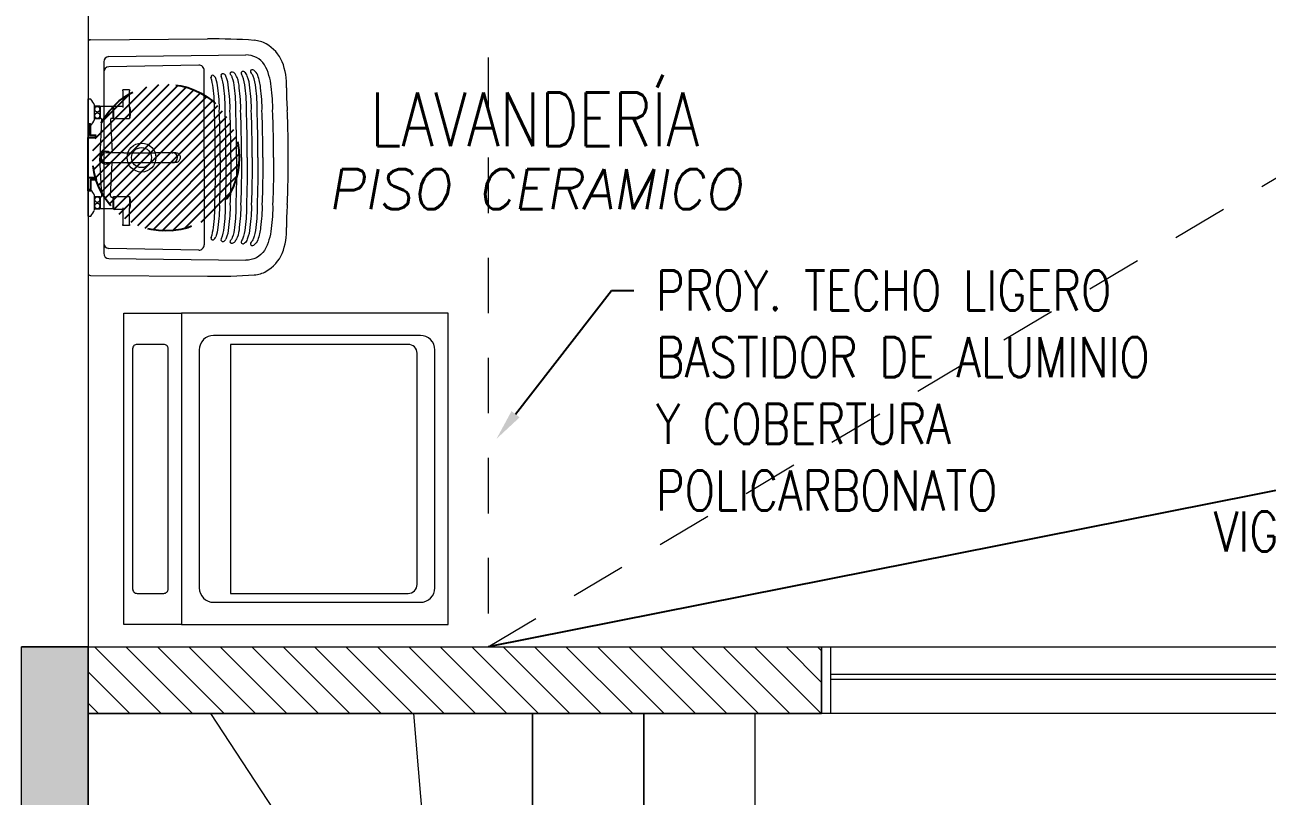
# Model space of a CAD drawing. Header units: millimetres. Extents: x -3 to 53, y -110 to 39.
# Drawn here: x 39.558 to 42.353, y -44.818 to -43.084 of the extents above; entities that cross this region are included whole.
import ezdxf
from ezdxf import colors
from ezdxf.entities.mleader import LeaderData, LeaderLine
from ezdxf.enums import TextEntityAlignment as Align
from ezdxf.math import Vec2, Vec3

# ---------------------------------------------------------------- set-up
doc = ezdxf.new("R2010")
doc.units = ezdxf.units.MM
doc.set_wipeout_variables(frame=1)
doc.linetypes.add('HIDDEN2', pattern=[0.1875, 0.125, -0.0625])
for name, color, linetype in [('A-BARANDAS', 8, 'Continuous'), ('A-COCINAS-LAV', 8, 'Continuous'), ('A-EST HATCH', 8, 'Continuous'), ('A-EST PLACAS', 8, 'Continuous'), ('A-EST VIGAS', 8, 'HIDDEN2'), ('A-HATCH', 8, 'Continuous'), ('A-LINEAS', 8, 'Continuous'), ('A-MURO BAJO', 8, 'Continuous'), ('A-MURO_P14', 8, 'Continuous'), ('A-PROYECCIONES', 8, 'HIDDEN2'), ('A-TEXTO-ACABADO PISO', 8, 'Continuous'), ('A-TEXTO-INDICACIONES', 8, 'Continuous'), ('DLP_MOBILIARIO', 8, 'Continuous'), ('DLP_MOBILIARIO FIJO', 8, 'Continuous'), ('DLP_TEXTO AMBIENTE', 8, 'Continuous')]:
    doc.layers.add(name, color=color, linetype=linetype)
doc.layers.add('A-MUROS', color=8, linetype='Continuous', lineweight=30)
doc.layers.add('DLP_MURO ALTO', color=8, linetype='Continuous', lineweight=20)
doc.styles.add('ROMANS', font='ROMANS.shx', dxfattribs={"oblique": 10})
doc.styles.add('TXT_COTAS', font='romans.shx', dxfattribs={"width": 0.8})

# ---------------------------------------------------------------- blocks, each defined once
blk = doc.blocks.new('EST.P11')
at = {"layer": 'A-EST HATCH', "lineweight": 0}
h = blk.add_hatch(color=8, dxfattribs=at)
h.dxf.hatch_style = 1
h.paths.add_polyline_path([(10.5, -2.74), (10.5, 3.375), (12.15, 3.375), (12.15, 3.525), (10.35, 3.525), (10.35, 2.65), (8.85, 2.65), (8.85, 3.15), (8.7, 3.15), (8.7, 2.5), (10.35, 2.5), (10.35, -2.74)])
h.paths.add_polyline_path([(18.45, 7.325), (20.05, 7.325), (20.05, 10.425), (18.85, 10.425), (18.85, 10.575), (20.2, 10.575), (20.2, 7.175), (18.45, 7.175)])
h.paths.add_polyline_path([(17.65, 10.575), (17.5, 10.575), (17.5, 7.175), (17.65, 7.175)])
h.paths.add_polyline_path([(11.85, 11.05), (11.85, 10.9), (12, 10.9), (12, 7.825), (12.15, 7.825), (12.15, 11.05)])
h.paths.add_polyline_path([(22.45, 4.725), (13.05, 4.725), (13.05, 4.875), (16.6, 4.875), (16.6, 6.275), (16.8, 6.275), (16.8, 4.875), (19.7, 4.875), (19.7, 6.275), (19.85, 6.275), (19.85, 4.875), (22.25, 4.875), (22.25, 6.125), (20.6, 6.125), (20.6, 6.275), (22.875, 6.275), (22.875, 6.125), (22.45, 6.125)])
h.paths.add_polyline_path([(15.1, 10.425), (15.1, 7.325), (16.7, 7.325), (16.7, 7.175), (14.95, 7.175), (14.95, 10.575), (16.3, 10.575), (16.3, 10.425)])
h.paths.add_polyline_path([(10.35, 5.75), (8.7, 5.75), (8.7, 5.1), (8.85, 5.1), (8.85, 5.6), (10.35, 5.6), (10.35, 4.725), (12.15, 4.725), (12.15, 4.875), (10.5, 4.875), (10.5, 10.99), (10.35, 10.99)])
h.paths.add_polyline_path([(5.85, 10.9), (5.25, 10.9), (5.25, 11.05), (6, 11.05), (6, 7.65), (4.85, 7.65), (4.85, 7.8), (5.85, 7.8)])
h.paths.add_polyline_path([(4.05, 11.05), (4.05, 7.65), (3.9, 7.65), (3.9, 11.05)])
h.paths.add_polyline_path([(3.1, 7.8), (1.5, 7.8), (1.5, 10.9), (2.7, 10.9), (2.7, 11.05), (1.35, 11.05), (1.35, 7.65), (3.1, 7.65)])
h.paths.add_polyline_path([(4.05, -2.8), (4.05, 0.6), (3.9, 0.6), (3.9, -2.8)])
h.paths.add_polyline_path([(3.1, 0.45), (1.5, 0.45), (1.5, -2.65), (2.7, -2.65), (2.7, -2.8), (1.35, -2.8), (1.35, 0.6), (3.1, 0.6)])
h.paths.add_polyline_path([(8.7, -0.35), (8.85, -0.35), (8.85, -2.65), (9, -2.65), (9, -2.8), (8.7, -2.8)])
h.paths.add_polyline_path([(18.45, 0.925), (20.05, 0.925), (20.05, -2.175), (18.85, -2.175), (18.85, -2.325), (20.2, -2.325), (20.2, 1.075), (18.45, 1.075)])
h.paths.add_polyline_path([(17.65, -2.325), (17.5, -2.325), (17.5, 1.075), (17.65, 1.075)])
h.paths.add_polyline_path([(12.15, -2.8), (11.85, -2.8), (11.85, -2.65), (12, -2.65), (12, 0.425), (12.15, 0.425)])
h.paths.add_polyline_path([(15.1, -2.175), (15.1, 0.925), (16.7, 0.925), (16.7, 1.075), (14.95, 1.075), (14.95, -2.325), (16.3, -2.325), (16.3, -2.175)])
h.paths.add_polyline_path([(6, -2.8), (6, 0.6), (4.85, 0.6), (4.85, 0.45), (5.85, 0.45), (5.85, -2.65), (5.25, -2.65), (5.25, -2.8)])
h.paths.add_polyline_path([(3.0968, 5.55), (2.95, 5.55), (2.95, 6.75), (5.1, 6.75), (5.1, 6.6), (4.65, 6.6), (4.65, 5), (4.45, 5), (4.45, 6.6), (3.1, 6.6), (3.1, 5.55)], flags=17)
h.paths.add_polyline_path([(3.0968, 2.7), (2.95, 2.7), (2.95, 1.5), (5.1, 1.5), (5.1, 1.65), (4.65, 1.65), (4.65, 3.25), (4.45, 3.25), (4.45, 1.65), (3.1, 1.65), (3.1, 2.7)], flags=17)
h.paths.add_polyline_path([(8.8501, 4.2), (6, 4.2), (6, 6.75), (5.85, 6.75), (5.85, 4.2), (3.1, 4.2), (3.1, 4.8), (2.95, 4.8), (2.95, 4.2), (0.15, 4.2), (0.15, 8.25), (0, 8.25), (0, 0), (0.15, 0), (0.15, 4.05), (2.95, 4.05), (2.95, 3.45), (3.1, 3.45), (3.1, 4.05), (5.85, 4.05), (5.85, 1.5), (6, 1.5), (6, 4.05), (8.8501, 4.05)])
h.paths.add_polyline_path([(8.7, 11.05), (8.7, 8.6), (8.85, 8.6), (8.85, 10.9), (9, 10.9), (9, 11.05)])
h.paths.add_polyline_path([(22.9, 4.725), (25, 4.725), (25, 4.875), (23.05, 4.875), (23.05, 8.575), (25, 8.575), (25, 8.725), (23.05, 8.725), (23.05, 10.575), (22.2, 10.575), (22.2, 10.425), (22.9, 10.425)])
h.paths.add_polyline_path([(26.7, 4.725), (26.85, 4.725), (26.85, 8.725), (26.7, 8.725)])
h.paths.add_polyline_path([(47.1, 1.5), (45.2, 1.5), (45.2, 1.65), (46.95, 1.65), (46.95, 4.05), (41.1999, 4.05), (41.1999, 4.2), (46.95, 4.2), (46.95, 6.6), (45.2, 6.6), (45.2, 6.75), (47.1, 6.75)])
h.paths.add_polyline_path([(24.05, 3.525), (25.9, 3.525), (25.9, 3.375), (24.05, 3.375)], flags=17)
h.paths.add_polyline_path([(21.05, 1.975), (21.05, 2.125), (22.85, 2.125), (22.85, 3.375), (20.3, 3.375), (20.3, 1.975), (20.15, 1.975), (20.15, 3.375), (16.8, 3.375), (16.8, 1.975), (16.6, 1.975), (16.6, 3.375), (13.05, 3.375), (13.05, 3.525), (23.05, 3.525), (23.05, 1.975)])
h.paths.add_polyline_path([(23.05, 1.95), (23.05, -1.775), (26.7, -1.775), (26.7, 0.875), (24.35, 0.875), (24.35, 1.425), (24.05, 1.425), (24.05, 1.575), (24.5, 1.575), (24.5, 1.025), (26.7, 1.025), (26.7, 3.525), (26.85, 3.525), (26.85, -1.925), (23.05, -1.925), (23.05, -2.325), (22.2, -2.325), (22.2, -2.175), (22.9, -2.175), (22.9, 1.95)])
h.paths.add_polyline_path([(43.75, 7.8), (45.35, 7.8), (45.35, 7.6), (43.75, 7.6)])
h.paths.add_polyline_path([(43.75, 0.65), (45.35, 0.65), (45.35, 0.45), (43.75, 0.45)])
h.paths.add_polyline_path([(30.85, 2.375), (30.85, 3.525), (29.75, 3.525), (29.75, 2.375), (29.9, 2.375), (29.9, 3.375), (30.75, 3.375), (30.75, 2.375)])
h.paths.add_polyline_path([(39.5497, 4.875), (39.5497, 4.725), (39.7, 4.725), (39.7, 5.6), (41.1999, 5.6), (41.1999, 5.1009), (41.35, 5.1009), (41.35, 5.75), (39.7, 5.75), (39.7, 7.75), (39.55, 7.75), (39.55, 4.875)])
edge = h.paths.add_edge_path()
edge.add_line((30.85, 4.725), (30.85, 4.875))
edge.add_line((30.85, 4.875), (30.85, 5.875))
edge.add_line((30.85, 5.875), (30.75, 5.875))
edge.add_line((30.75, 5.875), (30.75, 4.875))
edge.add_line((30.75, 4.875), (30.35, 4.875))
edge.add_line((30.35, 4.875), (30.35, 5.875))
edge.add_line((30.35, 5.875), (30.2, 5.875))
edge.add_line((30.2, 5.875), (30.2, 4.725))
edge.add_line((30.2, 4.725), (30.85, 4.725))
h.paths.add_polyline_path([(33.45, 5.55), (33.45, 4.95), (33.25, 4.95), (33.25, 5.55), (33.3, 5.55), (33.3, 7.7501), (33.45, 7.7501)])
h.paths.add_polyline_path([(33.45, 2.7), (33.45, 3.3), (33.25, 3.3), (33.25, 2.7), (33.3, 2.7), (33.3, 0.4999), (33.45, 0.4999)])
at = {"layer": 'A-EST PLACAS', "color": 8, "lineweight": 0}
blk.add_lwpolyline([(39.5497, 4.725), (39.55, 7.75), (39.7, 7.75), (39.7, 5.75), (41.35, 5.75), (41.35, 5.1009), (41.35, 5.1009), (41.1999, 5.1009), (41.1999, 5.6), (39.7, 5.6), (39.7, 4.725), (39.5497, 4.725)], dxfattribs=at)
at = {"layer": 'A-EST VIGAS', "color": 8, "lineweight": 0}
for p, q in [((39.7, 7.75), (43.75, 7.7501)), ((43.75, 7.6), (39.7, 7.6))]:
    blk.add_line(p, q, dxfattribs=at)
blk = doc.blocks.new('IISS P11')
at = {"color": 8}
blk.add_line((46.625, -1.8375), (39.25, -3.3), dxfattribs=at)
blk = doc.blocks.new('TEXTO AMBIENTES P11')
at = {"layer": 'A-TEXTO-ACABADO PISO', "color": 8, "lineweight": 0, "insert": (39.3546, -2.2259, 0), "char_height": 0.09, "attachment_point": 2, "style": 'ROMANS'}
blk.add_mtext_dynamic_manual_height_columns('PISO CERAMICO', width=1.20225, gutter_width=12.5, heights=[0], dxfattribs=at)
at = {"layer": 'DLP_TEXTO AMBIENTE', "color": 8, "lineweight": 0, "style": 'ROMANS', "width": 0.8}
blk.add_text('LAVANDERÍA', height=0.12, dxfattribs=at).set_placement((39.3546, -2.1739), align=Align.CENTER)
blk = doc.blocks.new('Duplex-1204')
at = {"layer": 'A-MUROS', "color": 8, "lineweight": 0}
blk.add_line((12.7, -2.8249), (12.55, -2.8249), dxfattribs=at)
blk = doc.blocks.new('LAV-AMAZ-LAV_01')
at = {"color": 8, "lineweight": 0}
blk.add_wipeout([(0.26, 0), (0.2622, -0.0005), (0.2636, -0.0015), (0.2646, -0.0029), (0.265, -0.005), (0.2669, -0.2686), (0.2669, -0.2806), (0.2668, -0.3016), (0.2663, -0.3212), (0.2658, -0.3369), (0.2649, -0.3544), (0.2637, -0.3738), (0.2622, -0.3835), (0.2599, -0.3912), (0.256, -0.3998), (0.2526, -0.4053), (0.248, -0.4118), (0.2384, -0.4219), (0.2336, -0.426), (0.2274, -0.4303), (0.2218, -0.4337), (0.2153, -0.4368), (0.2095, -0.4389), (0.2006, -0.4416), (0.191, -0.4437), (0.1829, -0.445), (0.1696, -0.4461), (0.165, -0.4462), (0.1572, -0.4459), (0.1314, -0.4466), (0.1057, -0.4481), (0.0834, -0.4489), (0.0611, -0.4495), (0.0413, -0.4498), (0.0031, -0.45), (-0.0305, -0.4499), (-0.0611, -0.4495), (-0.0834, -0.4489), (-0.1057, -0.4481), (-0.1314, -0.4466), (-0.1572, -0.4459), (-0.165, -0.4462), (-0.1772, -0.4456), (-0.1867, -0.4445), (-0.1955, -0.4428), (-0.2037, -0.4407), (-0.2104, -0.4386), (-0.2153, -0.4368), (-0.223, -0.433), (-0.231, -0.4279), (-0.2384, -0.4219), (-0.245, -0.4153), (-0.2509, -0.4079), (-0.2556, -0.4005), (-0.2593, -0.3928), (-0.2612, -0.3876), (-0.2627, -0.3815), (-0.2637, -0.3738), (-0.2647, -0.3576), (-0.2655, -0.3419), (-0.2661, -0.3284), (-0.2663, -0.3212), (-0.2667, -0.3081), (-0.2669, -0.2902), (-0.2669, -0.2686), (-0.2665, -0.2127), (-0.266, -0.1368), (-0.265, -0.005), (-0.2647, -0.0032), (-0.2636, -0.0015), (-0.2621, -0.0004), (-0.26, 0)], dxfattribs=at)
for p, q in [((0.26, 0), (-0.26, 0)), ((-0.1318, 0), (-0.0713, 0)), ((-0.1318, 0), (-0.1318, -0.0048)), ((-0.0713, 0), (-0.0713, -0.0048)), ((0.0714, 0), (0.1319, 0)), ((0.0714, 0), (0.0714, -0.0048)), ((0.1319, 0), (0.1319, -0.0048)), ((-0.265, -0.005), (-0.2669, -0.2686)), ((-0.1178, -0.0145), (-0.0853, -0.0145)), ((-0.0875, -0.0265), (-0.1157, -0.0265)), ((-0.1141, -0.0265), (-0.1146, -0.027)), ((-0.0886, -0.027), (-0.1146, -0.027)), ((-0.1146, -0.027), (-0.1146, -0.056)), ((-0.0891, -0.0265), (-0.0886, -0.027)), ((-0.0886, -0.027), (-0.0886, -0.0285)), ((-0.0865, -0.0305), (-0.0015, -0.0262)), ((0.086, -0.0304), (0.0015, -0.0262)), ((0.0854, -0.0145), (0.1179, -0.0145)), ((0.1157, -0.0265), (0.0875, -0.0265)), ((0.0886, -0.0265), (0.0881, -0.027)), ((0.1151, -0.027), (0.0881, -0.027)), ((0.0881, -0.0285), (0.0881, -0.027)), ((0.1146, -0.0265), (0.1151, -0.027)), ((0.1151, -0.056), (0.1151, -0.027)), ((0.265, -0.005), (0.2669, -0.2686)), ((-0.2271, -0.0469), (-0.2308, -0.3547)), ((0.2151, -0.035), (-0.2151, -0.035)), ((-0.208, -0.2488), (-0.2042, -0.0468)), ((-0.0886, -0.0525), (-0.0886, -0.056)), ((-0.0865, -0.0505), (-0.011, -0.0543)), ((-0.011, -0.0405), (-0.011, -0.0805)), ((0.011, -0.0805), (0.011, -0.0405)), ((0.086, -0.0506), (0.011, -0.0543)), ((0.0881, -0.056), (0.0881, -0.0525)), ((0.0926, -0.0379), (0.0926, -0.0379)), ((0.208, -0.2488), (0.2042, -0.0468)), ((0.2271, -0.0469), (0.2308, -0.3547)), ((-0.1526, -0.078), (-0.1501, -0.078)), ((-0.1526, -0.093), (-0.1526, -0.078)), ((-0.1242, -0.078), (-0.1501, -0.078)), ((-0.1129, -0.078), (-0.1242, -0.078)), ((-0.0876, -0.057), (-0.1156, -0.057)), ((-0.1156, -0.057), (-0.1156, -0.078)), ((-0.1146, -0.056), (-0.0886, -0.056)), ((-0.1141, -0.0565), (-0.1146, -0.056)), ((-0.0891, -0.0565), (-0.1141, -0.0565)), ((-0.0891, -0.0565), (-0.0886, -0.056)), ((-0.0876, -0.057), (-0.0876, -0.093)), ((-0.011, -0.0805), (-0.011, -0.1514)), ((0.011, -0.0805), (0.011, -0.1514)), ((0.1156, -0.057), (0.0876, -0.057)), ((0.0876, -0.057), (0.0876, -0.093)), ((0.0881, -0.056), (0.1151, -0.056)), ((0.0886, -0.0565), (0.0881, -0.056)), ((0.1146, -0.0565), (0.0886, -0.0565)), ((0.0896, -0.0565), (0.0896, -0.057)), ((0.1242, -0.078), (0.1129, -0.078)), ((0.1136, -0.0565), (0.1136, -0.057)), ((0.1146, -0.0565), (0.1151, -0.056)), ((0.1156, -0.057), (0.1156, -0.078)), ((0.1501, -0.078), (0.1242, -0.078)), ((0.1501, -0.078), (0.1526, -0.078)), ((0.1526, -0.093), (0.1526, -0.078)), ((-0.1501, -0.093), (-0.1526, -0.093)), ((-0.1501, -0.093), (-0.1242, -0.093)), ((-0.1242, -0.093), (-0.1129, -0.093)), ((-0.1137, -0.093), (-0.1137, -0.0932)), ((-0.0876, -0.093), (-0.1129, -0.093)), ((-0.1031, -0.0954), (-0.1001, -0.0954)), ((-0.0895, -0.093), (-0.0895, -0.0932)), ((0.1129, -0.093), (0.0876, -0.093)), ((0.0895, -0.093), (0.0895, -0.0932)), ((0.1001, -0.0954), (0.1031, -0.0954)), ((0.1129, -0.093), (0.1242, -0.093)), ((0.1137, -0.093), (0.1137, -0.0932)), ((0.1242, -0.093), (0.1501, -0.093)), ((0.1526, -0.093), (0.1501, -0.093)), ((-0.011, -0.1514), (-0.011, -0.1885)), ((0.011, -0.1885), (0.011, -0.1514)), ((-0.011, -0.1885), (-0.011, -0.1905)), ((-0.011, -0.1969), (-0.011, -0.1905)), ((0.011, -0.1885), (0.011, -0.1905)), ((0.011, -0.1969), (0.011, -0.1905)), ((0, -0.261), (-0.196, -0.261)), ((0, -0.261), (0.196, -0.261))]:
    blk.add_line(p, q, dxfattribs=at)
for points in [[(-0.0001, -0.286, -0.004924), (-0.06, -0.2855, -0.005443), (-0.1041, -0.2841, -0.041272), (-0.157, -0.281, -0.059773), (-0.1802, -0.2762, -0.37117)], [(0.0001, -0.286, 0.004924), (0.06, -0.2855, 0.005443), (0.1041, -0.2841, 0.041272), (0.157, -0.281, 0.059773), (0.1802, -0.2762, 0.37117)], [(-0.0001, -0.31, -0.004924), (-0.06, -0.3095, -0.005443), (-0.1041, -0.3081, -0.041272), (-0.157, -0.305, -0.066903), (-0.1829, -0.2992, -0.004021)], [(-0.0001, -0.297, -0.004924), (-0.06, -0.2965, -0.005443), (-0.1041, -0.2951, -0.041272), (-0.157, -0.292, -0.045554), (-0.1778, -0.2875)], [(0.0001, -0.297, 0.004924), (0.06, -0.2965, 0.005443), (0.1041, -0.2951, 0.041272), (0.157, -0.292, 0.045554), (0.1778, -0.2875)], [(0.0001, -0.31, 0.004924), (0.06, -0.3095, 0.005443), (0.1041, -0.3081, 0.041272), (0.157, -0.305, 0.066903), (0.1829, -0.2992, 0.004021)], [(-0.0001, -0.334, -0.004924), (-0.06, -0.3335, -0.005443), (-0.1041, -0.3321, -0.041272), (-0.157, -0.329, -0.078711), (-0.1799, -0.3243, -0.062731), (-0.1859, -0.3211, -0.37117)], [(-0.0001, -0.345, -0.004924), (-0.06, -0.3445, -0.005443), (-0.1041, -0.3431, -0.041272), (-0.157, -0.34, -0.078711), (-0.1799, -0.3353, -0.054156), (-0.1851, -0.3326, -0.37117)], [(-0.0001, -0.321, -0.004924), (-0.06, -0.3205, -0.005443), (-0.1041, -0.3191, -0.041272), (-0.157, -0.316, -0.068069), (-0.1833, -0.3101, -0.158546)], [(0.0001, -0.321, 0.004924), (0.06, -0.3205, 0.005443), (0.1041, -0.3191, 0.041272), (0.157, -0.316, 0.068069), (0.1833, -0.3101, 0.158546)], [(0.0001, -0.334, 0.004924), (0.06, -0.3335, 0.005443), (0.1041, -0.3321, 0.041272), (0.157, -0.329, 0.078711), (0.1799, -0.3243, 0.062731), (0.1859, -0.3211, 0.37117)], [(0.0001, -0.345, 0.004924), (0.06, -0.3445, 0.005443), (0.1041, -0.3431, 0.041272), (0.157, -0.34, 0.078711), (0.1799, -0.3353, 0.054156), (0.1851, -0.3326, 0.37117)], [(0, -0.417, -0.004925), (-0.0604, -0.4165, -0.00535), (-0.1043, -0.4151, -0.04023), (-0.1597, -0.4119, -0.10491), (-0.2087, -0.3967, -0.253945), (-0.2308, -0.3547, -0.253945)], [(-0.0001, -0.369, -0.004924), (-0.06, -0.3685, -0.005443), (-0.1041, -0.3671, -0.041272), (-0.157, -0.364, -0.068174), (-0.1834, -0.358, -0.157546), (-0.1925, -0.3517, -0.375783)], [(-0.0001, -0.358, -0.004924), (-0.06, -0.3575, -0.005443), (-0.1041, -0.3561, -0.041272), (-0.157, -0.353, -0.068174), (-0.1834, -0.347, -0.012686), (-0.1882, -0.3447)], [(0, -0.417, 0.004925), (0.0604, -0.4165, 0.00535), (0.1043, -0.4151, 0.04023), (0.1597, -0.4119, 0.10491), (0.2087, -0.3967, 0.253945), (0.2308, -0.3547, 0.253945)], [(0.0001, -0.358, 0.004924), (0.06, -0.3575, 0.005443), (0.1041, -0.3561, 0.041272), (0.157, -0.353, 0.068174), (0.1834, -0.347, 0.012686), (0.1882, -0.3447)], [(0.0001, -0.369, 0.004924), (0.06, -0.3685, 0.005443), (0.1041, -0.3671, 0.041272), (0.157, -0.364, 0.068174), (0.1834, -0.358, 0.157546), (0.1925, -0.3517, 0.375783)], [(-0.0001, -0.393, -0.004924), (-0.06, -0.3925, -0.005443), (-0.1041, -0.3911, -0.041272), (-0.157, -0.388, -0.064512), (-0.1851, -0.3816, -0.157603), (-0.1966, -0.3724)], [(-0.0001, -0.382, -0.004924), (-0.06, -0.3815, -0.005443), (-0.1041, -0.3801, -0.041272), (-0.157, -0.377, -0.068174), (-0.1834, -0.371, -0.088848), (-0.1902, -0.3667, -0.37117)], [(0.0001, -0.382, 0.004924), (0.06, -0.3815, 0.005443), (0.1041, -0.3801, 0.041272), (0.157, -0.377, 0.068174), (0.1834, -0.371, 0.088848), (0.1902, -0.3667, 0.37117)], [(0.0001, -0.393, 0.004924), (0.06, -0.3925, 0.005443), (0.1041, -0.3911, 0.041272), (0.157, -0.388, 0.064512), (0.1851, -0.3816, 0.157603), (0.1966, -0.3724)], [(-0.0611, -0.4495, 0.004927), (0, -0.45, 0.004927), (0.0611, -0.4495, 0.004927)]]:
    blk.add_lwpolyline(points, format="xyb", dxfattribs=at)
for radius in [0.0325, 0.0225]:
    blk.add_circle((0, -0.12), radius, dxfattribs=at)
for centre, radius, start, end in [((-0.26, -0.005), 0.005, 90, 179.5983), ((0.26, -0.005), 0.005, 0.4017, 90), ((-0.1303, -0.0048), 0.0015, 180, 228.4626), ((-0.0982, 0.0315), 0.05, 228.4626, 246.8453), ((-0.1083, -0.0205), 0.0095, 140.8333, 144.6655), ((-0.1083, -0.0205), 0.0095, 215.3345, 219.1667), ((-0.0948, -0.0205), 0.0095, 35.3345, 39.1667), ((-0.0948, -0.0205), 0.0095, 320.8333, 324.6655), ((-0.105, 0.0315), 0.05, 293.1547, 311.5374), ((-0.0728, -0.0048), 0.0015, 311.5374, 0), ((0, -0.0405), 0.0144, 320.0451, 219.9549), ((0, -0.0405), 0.0143, 320.5275, 219.4725), ((0, -0.0405), 0.014, 321.7868, 218.2132), ((0.0729, -0.0048), 0.0015, 180, 228.4626), ((0.105, 0.0315), 0.05, 228.4626, 246.8453), ((0.0949, -0.0205), 0.0095, 140.8333, 144.6655), ((0.0949, -0.0205), 0.0095, 215.3345, 219.1667), ((0.1084, -0.0205), 0.0095, 35.3345, 39.1667), ((0.1084, -0.0205), 0.0095, 320.8333, 324.6655), ((0.0982, 0.0315), 0.05, 293.1547, 311.5374), ((0.1304, -0.0048), 0.0015, 311.5374, 0), ((-0.2151, -0.047), 0.012, 90, 179.3199), ((-0.1922, -0.047), 0.012, 90, 178.9249), ((0, -0.0405), 0.011, 0, 180), ((0.1922, -0.047), 0.012, 1.0751, 90), ((0.2151, -0.047), 0.012, 0.6801, 90), ((-0.1127, -0.0932), 0.001, 180, 255.7593), ((-0.1031, -0.0554), 0.04, 255.7593, 270), ((-0.1001, -0.0554), 0.04, 270, 284.2407), ((-0.0905, -0.0932), 0.001, 284.2407, 0), ((0.0905, -0.0932), 0.001, 180, 255.7593), ((0.1001, -0.0554), 0.04, 255.7593, 270), ((0.1031, -0.0554), 0.04, 270, 284.2407), ((0.1127, -0.0932), 0.001, 284.2407, 0), ((-0.196, -0.249), 0.012, 178.9249, 270), ((0.196, -0.249), 0.012, 270, 1.0751), ((1.0777, -0.2806), 1.3446, 179.4878, 183.9734), ((-0.1812, -0.2801), 0.00402, 67.2152, 203.9492), ((0.1812, -0.2801), 0.00402, 336.0508, 112.7848), ((-1.0777, -0.2806), 1.3446, 356.0266, 0.5122), ((-0.1848, -0.3029), 0.00409, 62.4907, 198.722), ((-0.1792, -0.3009), 0.01, 198.722, 245.4682), ((-0.1728, -0.2741), 0.0143, 212.1454, 249.2708), ((0.1728, -0.2741), 0.0143, 290.7292, 327.8546), ((0.1848, -0.3029), 0.00409, 341.278, 117.5093), ((0.1792, -0.3009), 0.01, 294.5318, 341.278), ((-0.1843, -0.3232), 0.00817, 170.8884, 211.776), ((-0.189, -0.3225), 0.00344, 23.6624, 170.8884), ((-0.1807, -0.321), 0.0124, 211.776, 249.2633), ((0.1807, -0.321), 0.0124, 290.7367, 328.224), ((0.189, -0.3225), 0.00344, 9.1116, 156.3376), ((0.1843, -0.3232), 0.00817, 328.224, 9.1116), ((-0.1898, -0.3485), 0.00418, 67.1844, 229.4438), ((0.1898, -0.3485), 0.00418, 310.5562, 112.8156), ((-0.2016, -0.3694), 0.0623, 183.9734, 209.8873), ((-0.1935, -0.3694), 0.00427, 39.8792, 224.315), ((0.1935, -0.3694), 0.00427, 315.685, 140.1208), ((0.2016, -0.3694), 0.0623, 330.1127, 356.0266), ((-0.1812, -0.3586), 0.0853, 209.3798, 246.4528), ((0.1812, -0.3586), 0.0853, 293.5472, 330.6202), ((-0.165, -0.3061), 0.14, 248.9414, 273.2067), ((-0.1653, -1.2669), 0.821, 85.8335, 89.4318), ((0.1653, -1.2669), 0.821, 90.5682, 94.1665), ((0.165, -0.3061), 0.14, 266.7933, 291.0586), ((-0.0188, 1.6329), 2.0828, 267.6113, 268.8381), ((0.0188, 1.6329), 2.0828, 271.1619, 272.3887)]:
    blk.add_arc(centre, radius, start, end, dxfattribs=at)
for centre, major_axis, ratio, start_param, end_param in [((-0.0016, -0.0243), (0.00195, 0.00019), 0.977728, 4.694416, 4.711947), ((0.0016, -0.0243), (0.00197, -0.00016), 0.989596, 4.695691, 4.715329), ((0, -0.1905), (-0.011, 0), 0.927184, 0, 3.141593), ((0, -0.1905), (0.011, 0), 0.927184, 3.141593, 6.283185)]:
    blk.add_ellipse(centre, major_axis=major_axis, ratio=ratio, start_param=start_param, end_param=end_param, dxfattribs=at)
for points, knots in [([(-0.1161, -0.026), (-0.1161, -0.026), (-0.1161, -0.0259), (-0.1161, -0.0257), (-0.1161, -0.0255), (-0.1161, -0.0251), (-0.1161, -0.0248), (-0.1161, -0.0244), (-0.1161, -0.0242), (-0.1161, -0.0237), (-0.1161, -0.0234), (-0.1161, -0.0228), (-0.1161, -0.0223), (-0.1161, -0.0214), (-0.1161, -0.0209), (-0.1161, -0.0201), (-0.1161, -0.0196), (-0.1161, -0.0187), (-0.1161, -0.0182), (-0.1161, -0.0176), (-0.1161, -0.0173), (-0.1161, -0.0168), (-0.1161, -0.0166), (-0.1161, -0.0162), (-0.1161, -0.0159), (-0.1161, -0.0155), (-0.1161, -0.0153), (-0.1161, -0.0151), (-0.1161, -0.015), (-0.1161, -0.015)], [1.912506, 1.912506, 1.912506, 1.912506, 2.09167, 2.09167, 2.270834, 2.270834, 2.409757, 2.409757, 2.503909, 2.503909, 2.59806, 2.59806, 2.741232, 2.741232, 2.868759, 2.868759, 2.996286, 2.996286, 3.139457, 3.139457, 3.233609, 3.233609, 3.32776, 3.32776, 3.466683, 3.466683, 3.645847, 3.645847, 3.825012, 3.825012, 3.825012, 3.825012]), ([(-0.1088, -0.026), (-0.1083, -0.026), (-0.1078, -0.0259), (-0.1067, -0.0257), (-0.1061, -0.0255), (-0.1053, -0.0251), (-0.1049, -0.0248), (-0.1043, -0.0244), (-0.1041, -0.0242), (-0.1036, -0.0237), (-0.1034, -0.0234), (-0.103, -0.0228), (-0.1028, -0.0223), (-0.1026, -0.0214), (-0.1025, -0.0209), (-0.1025, -0.0201), (-0.1026, -0.0196), (-0.1028, -0.0187), (-0.103, -0.0182), (-0.1034, -0.0176), (-0.1036, -0.0173), (-0.1041, -0.0168), (-0.1043, -0.0166), (-0.1049, -0.0162), (-0.1053, -0.0159), (-0.1061, -0.0155), (-0.1067, -0.0153), (-0.1078, -0.0151), (-0.1083, -0.015), (-0.1088, -0.015), (-0.1094, -0.015), (-0.1099, -0.0151), (-0.111, -0.0153), (-0.1116, -0.0155), (-0.1124, -0.0159), (-0.1128, -0.0162), (-0.1134, -0.0166), (-0.1136, -0.0168), (-0.1141, -0.0173), (-0.1143, -0.0176), (-0.1147, -0.0182), (-0.1149, -0.0187), (-0.1151, -0.0196), (-0.1152, -0.0201), (-0.1152, -0.0209), (-0.1151, -0.0214), (-0.1149, -0.0223), (-0.1147, -0.0228), (-0.1143, -0.0234), (-0.1141, -0.0237), (-0.1136, -0.0242), (-0.1134, -0.0244), (-0.1128, -0.0248), (-0.1124, -0.0251), (-0.1116, -0.0255), (-0.111, -0.0257), (-0.1099, -0.0259), (-0.1094, -0.026), (-0.1088, -0.026)], [1.912506, 1.912506, 1.912506, 1.912506, 2.09167, 2.09167, 2.270834, 2.270834, 2.409757, 2.409757, 2.503909, 2.503909, 2.59806, 2.59806, 2.741232, 2.741232, 2.868759, 2.868759, 2.996286, 2.996286, 3.139457, 3.139457, 3.233609, 3.233609, 3.32776, 3.32776, 3.466683, 3.466683, 3.645847, 3.645847, 3.825012, 3.825012, 3.825012, 4.004176, 4.004176, 4.18334, 4.18334, 4.322263, 4.322263, 4.416415, 4.416415, 4.510566, 4.510566, 4.653737, 4.653737, 4.781264, 4.781264, 4.908792, 4.908792, 5.051963, 5.051963, 5.146114, 5.146114, 5.240266, 5.240266, 5.379189, 5.379189, 5.558353, 5.558353, 5.737517, 5.737517, 5.737517, 5.737517]), ([(-0.0944, -0.026), (-0.0938, -0.026), (-0.0933, -0.0259), (-0.0922, -0.0257), (-0.0916, -0.0255), (-0.0908, -0.0251), (-0.0904, -0.0248), (-0.0898, -0.0244), (-0.0896, -0.0242), (-0.0891, -0.0237), (-0.0889, -0.0234), (-0.0885, -0.0228), (-0.0883, -0.0223), (-0.0881, -0.0214), (-0.088, -0.0209), (-0.088, -0.0201), (-0.0881, -0.0196), (-0.0883, -0.0187), (-0.0885, -0.0182), (-0.0889, -0.0176), (-0.0891, -0.0173), (-0.0896, -0.0168), (-0.0898, -0.0166), (-0.0904, -0.0162), (-0.0908, -0.0159), (-0.0916, -0.0155), (-0.0922, -0.0153), (-0.0933, -0.0151), (-0.0938, -0.015), (-0.0944, -0.015), (-0.0949, -0.015), (-0.0954, -0.0151), (-0.0965, -0.0153), (-0.0971, -0.0155), (-0.0979, -0.0159), (-0.0983, -0.0162), (-0.0989, -0.0166), (-0.0991, -0.0168), (-0.0996, -0.0173), (-0.0998, -0.0176), (-0.1002, -0.0182), (-0.1004, -0.0187), (-0.1006, -0.0196), (-0.1007, -0.0201), (-0.1007, -0.0209), (-0.1006, -0.0214), (-0.1004, -0.0223), (-0.1002, -0.0228), (-0.0998, -0.0234), (-0.0996, -0.0237), (-0.0991, -0.0242), (-0.0989, -0.0244), (-0.0983, -0.0248), (-0.0979, -0.0251), (-0.0971, -0.0255), (-0.0965, -0.0257), (-0.0954, -0.0259), (-0.0949, -0.026), (-0.0944, -0.026)], [-1.912506, -1.912506, -1.912506, -1.912506, -1.733342, -1.733342, -1.554177, -1.554177, -1.415254, -1.415254, -1.321103, -1.321103, -1.226951, -1.226951, -1.08378, -1.08378, -0.956253, -0.956253, -0.828726, -0.828726, -0.685555, -0.685555, -0.591403, -0.591403, -0.497251, -0.497251, -0.358328, -0.358328, -0.179164, -0.179164, 0, 0, 0, 0.179164, 0.179164, 0.358328, 0.358328, 0.497251, 0.497251, 0.591403, 0.591403, 0.685555, 0.685555, 0.828726, 0.828726, 0.956253, 0.956253, 1.08378, 1.08378, 1.226951, 1.226951, 1.321103, 1.321103, 1.415254, 1.415254, 1.554177, 1.554177, 1.733342, 1.733342, 1.912506, 1.912506, 1.912506, 1.912506]), ([(-0.0871, -0.015), (-0.0871, -0.015), (-0.0871, -0.0151), (-0.0871, -0.0153), (-0.0871, -0.0155), (-0.0871, -0.0159), (-0.0871, -0.0162), (-0.0871, -0.0166), (-0.0871, -0.0168), (-0.0871, -0.0173), (-0.0871, -0.0176), (-0.0871, -0.0182), (-0.0871, -0.0187), (-0.0871, -0.0196), (-0.0871, -0.0201), (-0.0871, -0.0209), (-0.0871, -0.0214), (-0.0871, -0.0223), (-0.0871, -0.0228), (-0.0871, -0.0234), (-0.0871, -0.0237), (-0.0871, -0.0242), (-0.0871, -0.0244), (-0.0871, -0.0248), (-0.0871, -0.0251), (-0.0871, -0.0255), (-0.0871, -0.0257), (-0.0871, -0.0259), (-0.0871, -0.026), (-0.0871, -0.026)], [0, 0, 0, 0, 0.179164, 0.179164, 0.358328, 0.358328, 0.497251, 0.497251, 0.591403, 0.591403, 0.685555, 0.685555, 0.828726, 0.828726, 0.956253, 0.956253, 1.08378, 1.08378, 1.226951, 1.226951, 1.321103, 1.321103, 1.415254, 1.415254, 1.554177, 1.554177, 1.733342, 1.733342, 1.912506, 1.912506, 1.912506, 1.912506]), ([(0.0014, -0.0262), (0.0014, -0.0262), (0.0014, -0.0262), (0.0015, -0.0262), (0.0015, -0.0262), (0.0015, -0.0262)], [0, 0, 0, 0, 0.003858876, 0.003858876, 0.005459734, 0.005459734, 0.005459734, 0.005459734]), ([(0.0871, -0.026), (0.0871, -0.026), (0.0871, -0.0259), (0.0871, -0.0257), (0.0871, -0.0255), (0.0871, -0.0251), (0.0871, -0.0248), (0.0871, -0.0244), (0.0871, -0.0242), (0.0871, -0.0237), (0.0871, -0.0234), (0.0871, -0.0228), (0.0871, -0.0223), (0.0871, -0.0214), (0.0871, -0.0209), (0.0871, -0.0201), (0.0871, -0.0196), (0.0871, -0.0187), (0.0871, -0.0182), (0.0871, -0.0176), (0.0871, -0.0173), (0.0871, -0.0168), (0.0871, -0.0166), (0.0871, -0.0162), (0.0871, -0.0159), (0.0871, -0.0155), (0.0871, -0.0153), (0.0871, -0.0151), (0.0871, -0.015), (0.0871, -0.015)], [1.912506, 1.912506, 1.912506, 1.912506, 2.09167, 2.09167, 2.270834, 2.270834, 2.409757, 2.409757, 2.503909, 2.503909, 2.59806, 2.59806, 2.741232, 2.741232, 2.868759, 2.868759, 2.996286, 2.996286, 3.139457, 3.139457, 3.233609, 3.233609, 3.32776, 3.32776, 3.466683, 3.466683, 3.645847, 3.645847, 3.825012, 3.825012, 3.825012, 3.825012]), ([(0.0944, -0.026), (0.0949, -0.026), (0.0954, -0.0259), (0.0965, -0.0257), (0.0971, -0.0255), (0.0979, -0.0251), (0.0983, -0.0248), (0.0989, -0.0244), (0.0991, -0.0242), (0.0996, -0.0237), (0.0998, -0.0234), (0.1002, -0.0228), (0.1004, -0.0223), (0.1006, -0.0214), (0.1007, -0.0209), (0.1007, -0.0201), (0.1006, -0.0196), (0.1004, -0.0187), (0.1002, -0.0182), (0.0998, -0.0176), (0.0996, -0.0173), (0.0991, -0.0168), (0.0989, -0.0166), (0.0983, -0.0162), (0.0979, -0.0159), (0.0971, -0.0155), (0.0965, -0.0153), (0.0954, -0.0151), (0.0949, -0.015), (0.0944, -0.015), (0.0938, -0.015), (0.0933, -0.0151), (0.0922, -0.0153), (0.0916, -0.0155), (0.0908, -0.0159), (0.0904, -0.0162), (0.0898, -0.0166), (0.0896, -0.0168), (0.0891, -0.0173), (0.0889, -0.0176), (0.0885, -0.0182), (0.0883, -0.0187), (0.0881, -0.0196), (0.088, -0.0201), (0.088, -0.0209), (0.0881, -0.0214), (0.0883, -0.0223), (0.0885, -0.0228), (0.0889, -0.0234), (0.0891, -0.0237), (0.0896, -0.0242), (0.0898, -0.0244), (0.0904, -0.0248), (0.0908, -0.0251), (0.0916, -0.0255), (0.0922, -0.0257), (0.0933, -0.0259), (0.0938, -0.026), (0.0944, -0.026)], [1.912506, 1.912506, 1.912506, 1.912506, 2.09167, 2.09167, 2.270834, 2.270834, 2.409757, 2.409757, 2.503909, 2.503909, 2.59806, 2.59806, 2.741232, 2.741232, 2.868759, 2.868759, 2.996286, 2.996286, 3.139457, 3.139457, 3.233609, 3.233609, 3.32776, 3.32776, 3.466683, 3.466683, 3.645847, 3.645847, 3.825012, 3.825012, 3.825012, 4.004176, 4.004176, 4.18334, 4.18334, 4.322263, 4.322263, 4.416415, 4.416415, 4.510566, 4.510566, 4.653737, 4.653737, 4.781264, 4.781264, 4.908792, 4.908792, 5.051963, 5.051963, 5.146114, 5.146114, 5.240266, 5.240266, 5.379189, 5.379189, 5.558353, 5.558353, 5.737517, 5.737517, 5.737517, 5.737517]), ([(0.1088, -0.026), (0.1094, -0.026), (0.1099, -0.0259), (0.111, -0.0257), (0.1116, -0.0255), (0.1124, -0.0251), (0.1128, -0.0248), (0.1134, -0.0244), (0.1136, -0.0242), (0.1141, -0.0237), (0.1143, -0.0234), (0.1147, -0.0228), (0.1149, -0.0223), (0.1151, -0.0214), (0.1152, -0.0209), (0.1152, -0.0201), (0.1151, -0.0196), (0.1149, -0.0187), (0.1147, -0.0182), (0.1143, -0.0176), (0.1141, -0.0173), (0.1136, -0.0168), (0.1134, -0.0166), (0.1128, -0.0162), (0.1124, -0.0159), (0.1116, -0.0155), (0.111, -0.0153), (0.1099, -0.0151), (0.1094, -0.015), (0.1088, -0.015), (0.1083, -0.015), (0.1078, -0.0151), (0.1067, -0.0153), (0.1061, -0.0155), (0.1053, -0.0159), (0.1049, -0.0162), (0.1043, -0.0166), (0.1041, -0.0168), (0.1036, -0.0173), (0.1034, -0.0176), (0.103, -0.0182), (0.1028, -0.0187), (0.1026, -0.0196), (0.1025, -0.0201), (0.1025, -0.0209), (0.1026, -0.0214), (0.1028, -0.0223), (0.103, -0.0228), (0.1034, -0.0234), (0.1036, -0.0237), (0.1041, -0.0242), (0.1043, -0.0244), (0.1049, -0.0248), (0.1053, -0.0251), (0.1061, -0.0255), (0.1067, -0.0257), (0.1078, -0.0259), (0.1083, -0.026), (0.1088, -0.026)], [-1.912506, -1.912506, -1.912506, -1.912506, -1.733342, -1.733342, -1.554177, -1.554177, -1.415254, -1.415254, -1.321103, -1.321103, -1.226951, -1.226951, -1.08378, -1.08378, -0.956253, -0.956253, -0.828726, -0.828726, -0.685555, -0.685555, -0.591403, -0.591403, -0.497251, -0.497251, -0.358328, -0.358328, -0.179164, -0.179164, 0, 0, 0, 0.179164, 0.179164, 0.358328, 0.358328, 0.497251, 0.497251, 0.591403, 0.591403, 0.685555, 0.685555, 0.828726, 0.828726, 0.956253, 0.956253, 1.08378, 1.08378, 1.226951, 1.226951, 1.321103, 1.321103, 1.415254, 1.415254, 1.554177, 1.554177, 1.733342, 1.733342, 1.912506, 1.912506, 1.912506, 1.912506]), ([(0.1161, -0.015), (0.1161, -0.015), (0.1161, -0.0151), (0.1161, -0.0153), (0.1161, -0.0155), (0.1161, -0.0159), (0.1161, -0.0162), (0.1161, -0.0166), (0.1161, -0.0168), (0.1161, -0.0173), (0.1161, -0.0176), (0.1161, -0.0182), (0.1161, -0.0187), (0.1161, -0.0196), (0.1161, -0.0201), (0.1161, -0.0209), (0.1161, -0.0214), (0.1161, -0.0223), (0.1161, -0.0228), (0.1161, -0.0234), (0.1161, -0.0237), (0.1161, -0.0242), (0.1161, -0.0244), (0.1161, -0.0248), (0.1161, -0.0251), (0.1161, -0.0255), (0.1161, -0.0257), (0.1161, -0.0259), (0.1161, -0.026), (0.1161, -0.026)], [0, 0, 0, 0, 0.179164, 0.179164, 0.358328, 0.358328, 0.497251, 0.497251, 0.591403, 0.591403, 0.685555, 0.685555, 0.828726, 0.828726, 0.956253, 0.956253, 1.08378, 1.08378, 1.226951, 1.226951, 1.321103, 1.321103, 1.415254, 1.415254, 1.554177, 1.554177, 1.733342, 1.733342, 1.912506, 1.912506, 1.912506, 1.912506]), ([(-0.0886, -0.0285), (-0.0886, -0.0287), (-0.0886, -0.0289), (-0.0884, -0.0293), (-0.0883, -0.0295), (-0.0881, -0.0299), (-0.0879, -0.03), (-0.0876, -0.0303), (-0.0874, -0.0303), (-0.0869, -0.0305), (-0.0867, -0.0305), (-0.0865, -0.0305)], [0.0014961, 0.0014961, 0.0014961, 0.0014961, 0.0628341, 0.0628341, 0.1278738, 0.1278738, 0.192655, 0.192655, 0.2586819, 0.2586819, 0.3211409, 0.3211409, 0.3211409, 0.3211409]), ([(-0.0865, -0.0505), (-0.0867, -0.0505), (-0.0869, -0.0505), (-0.0873, -0.0507), (-0.0875, -0.0507), (-0.0879, -0.051), (-0.0881, -0.0511), (-0.0883, -0.0515), (-0.0884, -0.0517), (-0.0886, -0.0521), (-0.0886, -0.0523), (-0.0886, -0.0525)], [0, 0, 0, 0, 0.0632739, 0.0632739, 0.1284986, 0.1284986, 0.1931331, 0.1931331, 0.2588948, 0.2588948, 0.322347, 0.322347, 0.322347, 0.322347]), ([(0.086, -0.0305), (0.0862, -0.0305), (0.0864, -0.0304), (0.0869, -0.0303), (0.0871, -0.0302), (0.0874, -0.03), (0.0876, -0.0298), (0.0878, -0.0295), (0.0879, -0.0293), (0.0881, -0.0289), (0.0881, -0.0287), (0.0881, -0.0285)], [0.0009309, 0.0009309, 0.0009309, 0.0009309, 0.0631461, 0.0631461, 0.1284888, 0.1284888, 0.1937028, 0.1937028, 0.260157, 0.260157, 0.3196739, 0.3196739, 0.3196739, 0.3196739]), ([(0.0881, -0.0525), (0.0881, -0.0523), (0.0881, -0.0521), (0.0879, -0.0517), (0.0878, -0.0515), (0.0876, -0.0512), (0.0874, -0.051), (0.0871, -0.0508), (0.0869, -0.0507), (0.0864, -0.0506), (0.0862, -0.0505), (0.086, -0.0505)], [0.0009616, 0.0009616, 0.0009616, 0.0009616, 0.0627142, 0.0627142, 0.1276947, 0.1276947, 0.1924362, 0.1924362, 0.2584085, 0.2584085, 0.3218037, 0.3218037, 0.3218037, 0.3218037]), ([(0.011, -0.1969), (0.011, -0.198), (0.0108, -0.199), (0.0101, -0.2011), (0.0095, -0.2021), (0.0082, -0.2038), (0.0073, -0.2046), (0.0054, -0.2059), (0.0043, -0.2064), (0.0021, -0.207), (0.0009, -0.2072), (-0.0015, -0.2071), (-0.0026, -0.2069), (-0.0048, -0.2062), (-0.0059, -0.2056), (-0.0077, -0.2042), (-0.0085, -0.2034), (-0.0098, -0.2016), (-0.0103, -0.2006), (-0.0109, -0.1987), (-0.011, -0.1978), (-0.011, -0.1969)], [4.328417, 4.328417, 4.328417, 4.328417, 4.64395, 4.64395, 4.960575, 4.960575, 5.279717, 5.279717, 5.601363, 5.601363, 5.924602, 5.924602, 6.248311, 6.248311, 6.571371, 6.571371, 6.892655, 6.892655, 7.211325, 7.211325, 7.470009, 7.470009, 7.470009, 7.470009])]:
    blk.add_open_spline(points, degree=3, knots=knots, dxfattribs=at)
for points in [[(-0.0015, -0.0262), (-0.0015, -0.0262), (-0.0015, -0.0262), (-0.0015, -0.0262)], [(-0.0015, -0.0262), (-0.0015, -0.0262), (-0.0014, -0.0262), (-0.0014, -0.0262)], [(0.0015, -0.0262), (0.0015, -0.0262), (0.0015, -0.0262), (0.0015, -0.0262)], [(-0.093, -0.0371), (-0.093, -0.0371), (-0.093, -0.0371), (-0.093, -0.0371)], [(-0.0886, -0.0525), (-0.0886, -0.0525), (-0.0886, -0.0525), (-0.0886, -0.0525)], [(-0.0865, -0.0505), (-0.0865, -0.0505), (-0.0865, -0.0505), (-0.0865, -0.0505)], [(0.0881, -0.0525), (0.0881, -0.0525), (0.0881, -0.0525), (0.0881, -0.0525)]]:
    blk.add_open_spline(points, degree=3, dxfattribs=at)
blk = doc.blocks.new('TERMA')
at = {"layer": 'A-HATCH', "linetype": 'HIDDEN2', "ltscale": 0.3}
h = blk.add_hatch(dxfattribs=at)
h.set_pattern_fill('ANSI31', color=256, scale=0.005)
h.set_pattern_definition([(45, (-212.033513, -158.478632), (-0.01122532015, 0.01122532015), [])])
edge = h.paths.add_edge_path()
edge.add_arc((-0.175, 0), 0.165, 0, 360)
at = {"linetype": 'Continuous', "ltscale": 0.3}
blk.add_line((0, 0.045), (0, -0.045), dxfattribs=at)
for points in [[(-0.0178, 0.05), (-0.005, 0.05), (-0.005, 0.075), (0, 0.075), (0, 0.045), (-0.0163, 0.045)], [(-0.0178, -0.05), (-0.005, -0.05), (-0.005, -0.075), (0, -0.075), (0, -0.045), (-0.0163, -0.045)]]:
    blk.add_lwpolyline(points, close=True, dxfattribs=at)
at = {"color": 8, "linetype": 'HIDDEN2', "ltscale": 0.3}
blk.add_circle((-0.175, 0), 0.165, dxfattribs=at)
blk = doc.blocks.new('LAV-SEC')
at = {"color": 8, "lineweight": 0}
for points in [[(-0.35, 0), (0.35, 0), (0.35, -0.13), (-0.35, -0.13)], [(0.35, -0.13), (-0.35, -0.13), (-0.35, -0.73), (0.35, -0.73)]]:
    blk.add_lwpolyline(points, close=True, dxfattribs=at)
for points in [[(0.27, -0.02), (-0.27, -0.02, 0.414214), (-0.28, -0.03), (-0.28, -0.09, 0.414214), (-0.27, -0.1), (0.27, -0.1, 0.414214), (0.28, -0.09), (0.28, -0.03, 0.414214)], [(-0.3, -0.6677, 0.414214), (-0.2677, -0.7), (0.2677, -0.7, 0.414214), (0.3, -0.6677), (0.3, -0.2023, 0.414214), (0.2677, -0.17), (-0.2677, -0.17, 0.414214), (-0.3, -0.2023)], [(0.28, -0.24), (-0.28, -0.24), (-0.28, -0.64, 0.414214), (-0.26, -0.66), (0.26, -0.66, 0.414214), (0.28, -0.64)]]:
    blk.add_lwpolyline(points, format="xyb", close=True, dxfattribs=at)
blk = doc.blocks.new('ESC2')
at = {"layer": 'A-LINEAS', "color": 8, "lineweight": 0, "const_width": 0.005}
blk.add_lwpolyline([(-1.6618, 1.5974), (-1.7127, 1.45), (-1.6618, 1.3026)], dxfattribs=at)
at = {"layer": 'A-LINEAS', "color": 8, "linetype": 'Continuous', "lineweight": 0}
for centre in [(-1.5, 1.45), (-1.25, 1.45), (-1, 1.45), (-0.7663, 1.45), (-0.5381, 1.45), (-0.4, 1.2662), (-0.4, 1.05), (-0.4001, 0.8), (-0.4, 0.5839), (-0.5381, 0.4)]:
    blk.add_circle(centre, 0.02, dxfattribs=at)
at = {"layer": 'A-MURO BAJO', "color": 8, "lineweight": 0}
for p, q in [((-1, 1.85), (-1, 1.05)), ((0, 1.85), (-1, 1.85)), ((0, 0.8), (0, 1.85)), ((-1, 1.05), (0, 1.05))]:
    blk.add_line(p, q, dxfattribs=at)
for points in [[(-1.5, 1.05), (-1.25, 1.05), (-1.25, 1.85), (-1.5, 1.85)], [(-1.25, 1.05), (-1, 1.05), (-1, 1.85), (-1.25, 1.85)], [(-1.5, 0.8), (-1.25, 0.8), (-1.25, 0), (-1.5, 0)], [(-1.25, 0.8), (-1, 0.8), (-1, 0), (-1.25, 0)], [(-1, 0.8), (0, 0.8), (0, 0), (-1, 0)]]:
    blk.add_lwpolyline(points, close=True, dxfattribs=at)
for points in [[(-0.8, 1.05), (-0.7326, 1.85)], [(-0.8, 1.05), (-0.2763, 1.85)], [(-0.8, 1.05), (0, 1.4825)], [(-0.0003, 0.8), (-0.8, 0.8), (-0.8, 1.05)], [(-0.8, 0.8), (-0.7326, 0)], [(-0.8, 0.8), (-0.2763, 0)], [(-0.8, 0.8), (0, 0.3675)]]:
    blk.add_lwpolyline(points, dxfattribs=at)
at = {"color": 8, "lineweight": 0}
blk.add_wipeout([(-1.54, 0), (-1.58, 0), (-1.58, 1.13), (-0.72, 1.13), (-0.72, 0.72), (-1.5, 0.72), (-1.5, 0.76), (-0.76, 0.76), (-0.76, 1.09), (-1.54, 1.09), (-1.54, 0.9061)], dxfattribs=at).dxf.layer = 'A-COCINAS-LAV'
at = {"layer": 'A-COCINAS-LAV', "color": 8, "lineweight": 0}
for points in [[(-1.58, 0), (-1.58, 1.13), (-0.72, 1.13), (-0.72, 0.72), (-1.5, 0.72)], [(-1.5, 0.76), (-0.76, 0.76), (-0.76, 1.09), (-1.54, 1.09), (-1.54, 0)]]:
    blk.add_lwpolyline(points, dxfattribs=at)
at = {"layer": 'A-LINEAS', "color": 8, "linetype": 'Continuous', "lineweight": 0}
blk.add_lwpolyline([(-1.7127, 1.45), (-0.4, 1.45), (-0.4, 0.4), (-1.5, 0.4)], dxfattribs=at)
for centre in [(-1.25, 0.4), (-1, 0.4), (-0.7663, 0.4)]:
    blk.add_circle(centre, 0.02, dxfattribs=at)
at = {"layer": 'A-MURO BAJO', "color": 8, "lineweight": 0}
blk.add_line((-1.5, 1.05), (-1.5, 0.8), dxfattribs=at)
at = {"layer": 'A-PROYECCIONES', "color": 8, "lineweight": 0}
blk.add_line((-1.5, 0.8), (-0.8, 1.05), dxfattribs=at)
blk.add_lwpolyline([(-0.8, 0.8), (-1.5, 1.05)], dxfattribs=at)
blk = doc.blocks.new('DPTO 65_D2')
at = {"layer": 'A-MURO BAJO', "color": 8, "lineweight": 0}
blk.add_line((-0.1701, 3.55, 0), (-2.53, 3.55), dxfattribs=at)
at = {"layer": 'A-MUROS', "color": 8, "lineweight": 0}
blk.add_line((1.4999, 3.5501), (-0.1501, 3.55), dxfattribs=at)
at = {"layer": 'A-PROYECCIONES', "color": 8, "lineweight": 0}
blk.add_line((0.5999, 6.225), (0.6, 3.55), dxfattribs=at)
blk.add_lwpolyline([(0.6, 3.55), (-4.1501, 6.375)], dxfattribs=at)
at = {"layer": 'DLP_MOBILIARIO FIJO', "color": 8, "lineweight": 0, "elevation": 0}
blk.add_lwpolyline([(-1.36, 3.4875), (-0.1701, 3.4875), (-0.1701, 3.4775), (-1.36, 3.4775)], close=True, dxfattribs=at)
at = {"layer": 'DLP_MURO ALTO', "color": 8, "lineweight": 0}
blk.add_line((1.4999, 6.025), (1.4999, 3.5501), dxfattribs=at)
at = {"color": 8, "lineweight": 0}
blk.add_blockref('ESC2', (1.4999, 1.55), dxfattribs=at)
at = {"layer": 'A-BARANDAS', "color": 8, "lineweight": 0, "xscale": -1.000000000000005, "rotation": 270}
blk.add_blockref('LAV-SEC', (1.4199, 3.9501, 0), dxfattribs=at)
at = {"layer": 'A-MURO BAJO', "color": 8, "lineweight": 0}
blk.add_line((-2.53, 3.4, 0), (-0.1701, 3.4, 0), dxfattribs=at)
at = {"layer": 'A-MUROS', "color": 8, "lineweight": 0}
for p, q in [((-0.1501, 3.4), (-0.1501, 3.55)), ((1.4999, 3.4001), (-0.1501, 3.4)), ((1.4999, 3.4001), (1.4999, 1.55))]:
    blk.add_line(p, q, dxfattribs=at)
at = {"layer": 'DLP_MOBILIARIO FIJO', "color": 8, "lineweight": 0, "elevation": 0}
blk.add_lwpolyline([(-0.1701, 3.4), (-0.1501, 3.4), (-0.1501, 3.55), (-0.1701, 3.55)], close=True, dxfattribs=at)
at = {"layer": 'A-BARANDAS', "color": 8, "lineweight": 0, "extrusion": (-4.4911e-08, -3.60233e-08, -1), "zscale": -1.000000000000002, "rotation": 89.99984711343319}
blk.add_blockref('LAV-AMAZ-LAV_01', (-1.4999, 4.65, 0), dxfattribs=at)
at = {"color": 8, "lineweight": 0, "xscale": -1, "rotation": 180}
blk.add_blockref('TERMA', (1.4999, 4.65), dxfattribs=at)
blk = doc.blocks.new('TEXTO NOTAS P11')
at = {"layer": 'A-TEXTO-INDICACIONES'}
ml = blk.add_multileader_mtext('Standard', dxfattribs=at)
ml.set_content('\\pxsm1,t16;PROY. TECHO LIGERO BASTIDOR DE ALUMINIO Y COBERTURA POLICARBONATO', color=256, style='TXT_COTAS')
ml.set_leader_properties(color=7)
ml.build(insert=Vec2(0, 0))
ml.multileader.update_dxf_attribs({"dogleg_length": 0.05, "arrow_head_size": 0.07})
ctx = ml.context
ctx.base_point, ctx.char_height, ctx.arrow_head_size, ctx.landing_gap_size, ctx.plane_origin = Vec3(39.5774, -2.4987), 0.09, 0.07, 0.05, Vec3(39.1336, -2.5756)
notes = []
notes.append((ctx, [(0, (1, 1, 0), (39.5274, -2.4987), (1, 0), 0.05, [(0, [(39.2687, -2.8324)], 0, [])])]))
ctx.mtext.insert, ctx.mtext.width, ctx.mtext.defined_height, ctx.mtext.flow_direction = Vec3(39.6274, -2.4537), 1.289023, 0.5146, 5
ml = blk.add_multileader_mtext('Standard', dxfattribs=at)
ml.set_content('\\pxsm1,t16;VIGA SEMI INVERTIDA', color=256, style='TXT_COTAS')
ml.set_leader_properties(color=7)
ml.build(insert=Vec2(0, 0))
ml.multileader.update_dxf_attribs({"dogleg_length": 0.05, "arrow_head_size": 0.07})
ctx = ml.context
ctx.base_point, ctx.char_height, ctx.arrow_head_size, ctx.landing_gap_size, ctx.plane_origin, ctx.plane_x_axis, ctx.plane_y_axis = Vec3(40.8324, -3.0405), 0.09, 0.07, 0.05, Vec3(40.0334, -3.1906), Vec3(1, -0.000005), Vec3(0.000005, 1)
notes.append((ctx, [(1, (1, 1, 0), (41.6032, -3.0405), (-1, 0.000005), 0.1497, [(0, [(41.8369, -3.3017)], 0, [])])]))
ctx.mtext.insert, ctx.mtext.text_direction, ctx.mtext.rotation, ctx.mtext.width, ctx.mtext.defined_height, ctx.mtext.flow_direction = Vec3(40.8824, -2.9955), Vec3(1, -0.000005), 6.283181, 1.039488, 0.8046, 5
for ctx, leaders in notes:
    for number, flags, end, landing, length, lines in leaders:
        leader = LeaderData()
        leader.index, (leader.has_last_leader_line, leader.has_dogleg_vector, leader.attachment_direction) = number, flags
        leader.last_leader_point, leader.dogleg_vector, leader.dogleg_length = Vec3(end), Vec3(landing), length
        for number, points, colour, breaks in lines:
            line = LeaderLine()
            line.index, line.vertices, line.color, line.breaks = number, Vec3.list(points), colors.encode_raw_color(colour), breaks
            leader.lines.append(line)
        ctx.leaders.append(leader)
blk = doc.blocks.new('arq.')
at = {"color": 8}
blk.add_blockref('IISS P11', (102.5627, -39.2888), dxfattribs=at)
at = {"layer": 'A-EST PLACAS', "color": 8}
blk.add_blockref('EST.P11', (101.2127, -50.3388), dxfattribs=at)
at = {"layer": 'DLP_TEXTO AMBIENTE', "color": 8}
blk.add_blockref('TEXTO AMBIENTES P11', (102.5627, -39.2888), dxfattribs=at)
at = {"layer": 'DLP_MOBILIARIO', "color": 8}
blk.add_blockref('Duplex-1204', (128.2127, -39.7638), dxfattribs=at)
at = {"color": 8, "xscale": -1}
blk.add_blockref('DPTO 65_D2', (142.4126, -46.1388), dxfattribs=at)
at = {"layer": 'A-MURO_P14', "lineweight": 0}
h = blk.add_hatch(dxfattribs=at)
h.set_pattern_fill('_USER', color=8, scale=0.05, angle=135, pattern_type=0)
h.set_pattern_definition([(135, (101.212695, -0.3388), (-0.03535534, -0.03535534), [])])
h.paths.add_polyline_path([(140.9127, -49.8389), (142.5627, -49.8389), (142.5627, -49.6889), (140.9127, -49.6889)])
h.paths.add_polyline_path([(139.2627, -48.9639), (140.7627, -48.9639), (140.7627, -48.8139), (139.2627, -48.8139)])
h.paths.add_polyline_path([(139.2627, -49.8389), (139.1127, -49.8389), (139.1127, -48.8139), (139.2627, -48.8139)])
h.paths.add_polyline_path([(137.4627, -49.8389), (139.1127, -49.8389), (139.1127, -49.6889), (137.4627, -49.6889)])
h.paths.add_polyline_path([(140.9127, -42.5888), (142.5627, -42.5888), (142.5627, -42.7388), (140.9127, -42.7388)])
h.paths.add_polyline_path([(139.2627, -43.4638), (140.7627, -43.4638), (140.7627, -43.6138), (139.2627, -43.6138)])
h.paths.add_polyline_path([(139.2627, -42.5888), (139.1127, -42.5888), (139.1127, -43.6138), (139.2627, -43.6138)])
h.paths.add_polyline_path([(137.4627, -42.5888), (139.1127, -42.5888), (139.1127, -42.7388), (137.4627, -42.7388)])
h.paths.add_polyline_path([(131.5627, -44.4638), (131.9627, -44.4638), (131.9627, -44.6138), (131.5627, -44.6138)])
h.paths.add_polyline_path([(131.1127, -47.8138), (131.9627, -47.8138), (131.9627, -47.9638), (131.1127, -47.9638)])
h.paths.add_polyline_path([(126.5327, -48.9138), (126.6827, -48.9138), (126.6827, -49.3138), (126.5327, -49.3138)])
h.paths.add_polyline_path([(125.7127, -48.7638), (127.9127, -48.7638), (127.9127, -48.9138), (125.7127, -48.9138)])
h.paths.add_polyline_path([(126.0627, -44.9138), (126.2127, -44.9138), (126.2127, -45.4638), (126.0627, -45.4638)])
h.paths.add_polyline_path([(126.0627, -43.2138), (126.2127, -43.2138), (126.2127, -44.0138), (126.0627, -44.0138)])
h.paths.add_polyline_path([(126.0627, -41.7638), (126.2127, -41.7638), (126.2127, -42.3138), (126.0627, -42.3138)])
h.paths.add_polyline_path([(146.4127, -47.9388), (146.5627, -47.9388), (146.5627, -46.2888), (146.4127, -46.2888)])
h.paths.add_polyline_path([(146.4127, -44.4888), (146.5627, -44.4888), (146.5627, -46.1388), (146.4127, -46.1388)])
at = {"layer": 'A-MURO_P14', "color": 8, "lineweight": 0}
blk.add_lwpolyline([(140.9127, -42.5888), (142.5627, -42.5888), (142.5627, -42.7388), (140.9127, -42.7388)], close=True, dxfattribs=at)
at = {"layer": 'A-TEXTO-INDICACIONES', "color": 8}
blk.add_blockref('TEXTO NOTAS P11', (102.5627, -39.2888), dxfattribs=at)

msp = doc.modelspace()

# ---------------------------------------------------------------- block references
at = {"color": 7}
msp.add_blockref('arq.', (-101.2125, -1.8936), dxfattribs=at)

doc.saveas('drawing.dxf')
